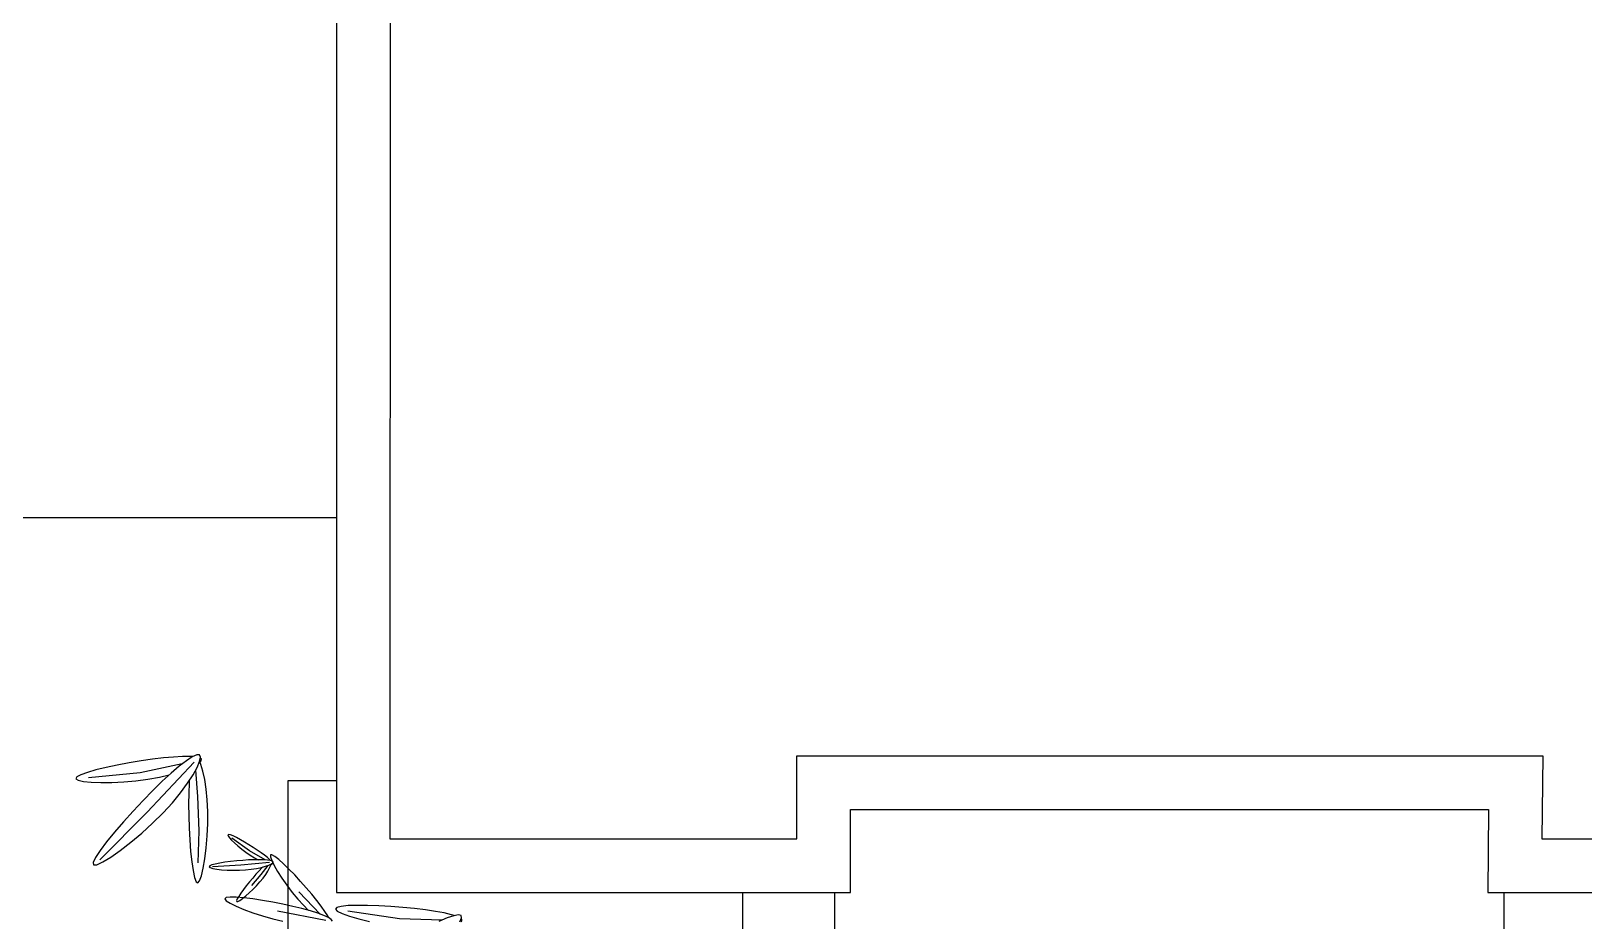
# Model space of a CAD drawing. Extents: x 302512 to 1034855, y -184136 to 410364.
# Drawn here: x 569762 to 581360, y 151180 to 157828 of the extents above; entities that cross this region are included whole.
import ezdxf

# ---------------------------------------------------------------- set-up
doc = ezdxf.new("R2010")
doc.units = 0
doc.header["$MEASUREMENT"] = 0
for name, color, linetype in [('F', 5, 'Continuous'), ('WALL', 4, 'Continuous'), ('WZ', 2, 'Continuous'), ('坐椅', 7, 'Continuous'), ('树', 80, 'Continuous'), ('环境', 8, 'Continuous'), ('绿化', 97, 'Continuous'), ('绿地', 3, 'Continuous'), ('道路线', 161, 'Continuous')]:
    doc.layers.add(name, color=color, linetype=linetype)
doc.styles.add('DIM_FONT', font='SIMPLEX.shx', dxfattribs={"width": 0.8})

# ---------------------------------------------------------------- blocks, each defined once
blk = doc.blocks.new('_F43BVI')
at = {"layer": '绿地'}
for p, q in [((-0.652, 0.8856), (-0.6643, 0.8655)), ((-0.6469, 0.8927), (-0.652, 0.8856)), ((-0.6254, 0.912), (-0.6301, 0.9103)), ((-0.6209, 0.9073), (-0.6254, 0.912)), ((-0.6776, 0.8409), (-0.6918, 0.8126)), ((-0.6448, 0.8527), (-0.6909, 0.7259)), ((-0.6643, 0.8655), (-0.6776, 0.8409)), ((-0.6918, 0.8126), (-0.7064, 0.7813)), ((-0.7212, 0.7477), (-0.7357, 0.7126)), ((-0.7064, 0.7813), (-0.7212, 0.7477)), ((-0.6909, 0.7259), (-0.7631, 0.5792)), ((-0.7357, 0.7126), (-0.7494, 0.6774)), ((-0.7617, 0.6436), (-0.7721, 0.6124)), ((-0.7494, 0.6774), (-0.7617, 0.6436)), ((-0.7721, 0.6124), (-0.7799, 0.5854)), ((-0.7473, 0.579), (-0.7304, 0.6042)), ((-0.7304, 0.6042), (-0.7122, 0.6338)), ((-0.7845, 0.564), (-0.7855, 0.5497)), ((-0.7855, 0.5497), (-0.7821, 0.5439)), ((-0.7799, 0.5854), (-0.7845, 0.564)), ((-0.7821, 0.5439), (-0.7742, 0.5475)), ((-0.7742, 0.5475), (-0.7623, 0.5597)), ((-0.7623, 0.5597), (-0.7473, 0.579)), ((-0.7819, 0.4936), (-0.8692, 0.4511)), ((-0.8263, 0.4965), (-0.8495, 0.4876)), ((-0.7568, 0.5043), (-0.8323, 0.3687)), ((-0.8048, 0.504), (-0.8263, 0.4965)), ((-0.7855, 0.51), (-0.8048, 0.504)), ((-0.7691, 0.5143), (-0.7855, 0.51)), ((-0.7629, 0.5154), (-0.7691, 0.5143)), ((-0.9471, 0.444), (-0.968, 0.433)), ((-0.9237, 0.4554), (-0.9471, 0.444)), ((-0.899, 0.4667), (-0.9237, 0.4554)), ((-0.874, 0.4776), (-0.899, 0.4667)), ((-0.8742, 0.431), (-0.8486, 0.441)), ((-0.8495, 0.4876), (-0.874, 0.4776)), ((-0.8486, 0.441), (-0.8247, 0.4519)), ((-0.8247, 0.4519), (-0.8042, 0.4624)), ((-1.0063, 0.4073), (-1.0075, 0.4026)), ((-1.0075, 0.4026), (-1.0016, 0.4005)), ((-0.9987, 0.4143), (-1.0063, 0.4073)), ((-0.9853, 0.3921), (-1.0056, 0.3039)), ((-0.9938, 0.3957), (-1.0023, 0.3906)), ((-1.0016, 0.4005), (-0.9894, 0.4008)), ((-0.9856, 0.423), (-0.9987, 0.4143)), ((-0.9905, 0.3973), (-0.9938, 0.3957)), ((-0.9894, 0.4008), (-0.9719, 0.4034)), ((-0.968, 0.433), (-0.9856, 0.423)), ((-0.9787, 0.4003), (-0.9808, 0.4006)), ((-0.9758, 0.3938), (-0.9794, 0.3965)), ((-0.9791, 0.3942), (-0.978, 0.3977)), ((-0.978, 0.3977), (-0.9787, 0.4003)), ((-0.9691, 0.3874), (-0.9758, 0.3938)), ((-0.9719, 0.4034), (-0.9506, 0.4079)), ((-0.9506, 0.4079), (-0.9264, 0.4142)), ((-0.9264, 0.4142), (-0.9005, 0.4219)), ((-0.9005, 0.4219), (-0.8742, 0.431)), ((-1.0396, 0.3441), (-1.0953, 0.3039)), ((-1.0589, 0.348), (-1.0709, 0.3376)), ((-1.0466, 0.3581), (-1.0589, 0.348)), ((-1.0345, 0.3677), (-1.0466, 0.3581)), ((-0.9976, 0.3821), (-1.0396, 0.3441)), ((-1.0229, 0.3764), (-1.0345, 0.3677)), ((-1.0264, 0.3418), (-1.0148, 0.3517)), ((-1.0121, 0.3842), (-1.0229, 0.3764)), ((-1.0148, 0.3517), (-1.005, 0.361)), ((-1.0023, 0.3906), (-1.0121, 0.3842)), ((-0.9784, 0.3677), (-0.9769, 0.3646)), ((-0.9782, 0.3839), (-0.9585, 0.3549)), ((-0.9769, 0.3646), (-0.9707, 0.3528)), ((-0.9707, 0.3528), (-0.9635, 0.3402)), ((-0.9615, 0.3791), (-0.9691, 0.3874)), ((-0.9534, 0.3692), (-0.9615, 0.3791)), ((-0.9585, 0.3549), (-0.9342, 0.3165)), ((-0.9451, 0.3577), (-0.9534, 0.3692)), ((-0.9367, 0.3448), (-0.9451, 0.3577)), ((-0.9287, 0.3309), (-0.9367, 0.3448)), ((-1.1062, 0.3024), (-1.1094, 0.2973)), ((-1.1094, 0.2973), (-1.1093, 0.2945)), ((-1.1093, 0.2945), (-1.1056, 0.2942)), ((-1.1003, 0.3094), (-1.1062, 0.3024)), ((-1.1056, 0.2942), (-1.0988, 0.2964)), ((-1.0921, 0.3179), (-1.1003, 0.3094)), ((-1.0988, 0.2964), (-1.0895, 0.3007)), ((-1.0821, 0.3274), (-1.0921, 0.3179)), ((-1.0895, 0.3007), (-1.0782, 0.3067)), ((-1.0709, 0.3376), (-1.0821, 0.3274)), ((-1.0782, 0.3067), (-1.0657, 0.3141)), ((-1.0657, 0.3141), (-1.0524, 0.3226)), ((-1.0524, 0.3226), (-1.0392, 0.332)), ((-1.0392, 0.332), (-1.0264, 0.3418)), ((-1.0056, 0.3039), (-1.0278, 0.218)), ((-0.9635, 0.3402), (-0.9556, 0.327)), ((-0.9556, 0.327), (-0.9471, 0.3135)), ((-0.9471, 0.3135), (-0.9384, 0.3002)), ((-0.9384, 0.3002), (-0.9298, 0.2878)), ((-0.9212, 0.3166), (-0.9287, 0.3309)), ((-0.9144, 0.3023), (-0.9212, 0.3166)), ((-0.9087, 0.2889), (-0.9144, 0.3023)), ((-1.3804, 0.2576), (-1.3875, 0.2351)), ((-1.3771, 0.2657), (-1.3804, 0.2576)), ((-1.3608, 0.2896), (-1.3651, 0.2869)), ((-1.3554, 0.2862), (-1.3608, 0.2896)), ((-1.3595, 0.2647), (-1.2557, 0.0758)), ((-1.3455, 0.2827), (-1.3561, 0.2819)), ((-1.352, 0.2784), (-1.3554, 0.2862)), ((-1.3234, 0.2821), (-1.3455, 0.2827)), ((-1.334, 0.2615), (-1.253, 0.241)), ((-1.2968, 0.2794), (-1.3234, 0.2821)), ((-1.2666, 0.2745), (-1.2968, 0.2794)), ((-1.2335, 0.2673), (-1.2666, 0.2745)), ((-1.1984, 0.2578), (-1.2335, 0.2673)), ((-1.1621, 0.2459), (-1.1984, 0.2578)), ((-1.1259, 0.2322), (-1.1621, 0.2459)), ((-0.9298, 0.2878), (-0.9217, 0.2766)), ((-0.9217, 0.2766), (-0.9143, 0.2674)), ((-0.9143, 0.2674), (-0.9081, 0.2606)), ((-0.9042, 0.277), (-0.9087, 0.2889)), ((-0.9081, 0.2606), (-0.9035, 0.2568)), ((-0.9012, 0.2672), (-0.9042, 0.277)), ((-0.9035, 0.2568), (-0.9007, 0.2565)), ((-0.9, 0.2601), (-0.9012, 0.2672)), ((-0.9007, 0.2565), (-0.9, 0.2601)), ((-1.3946, 0.2081), (-1.4016, 0.1772)), ((-1.3875, 0.2351), (-1.3946, 0.2081)), ((-1.3655, 0.2274), (-1.38, 0.0933)), ((-1.3088, 0.2323), (-1.301, 0.2291)), ((-1.301, 0.2291), (-1.2713, 0.2182)), ((-1.2713, 0.2182), (-1.2386, 0.2071)), ((-1.253, 0.241), (-1.1491, 0.2114)), ((-1.2386, 0.2071), (-1.2036, 0.1962)), ((-1.2036, 0.1962), (-1.1671, 0.1856)), ((-1.1491, 0.2114), (-1.054, 0.1778)), ((-1.0914, 0.2176), (-1.1259, 0.2322)), ((-1.0599, 0.2029), (-1.0914, 0.2176)), ((-1.033, 0.1888), (-1.0599, 0.2029)), ((-1.4016, 0.1772), (-1.4083, 0.1433)), ((-1.348, 0.1462), (-1.3453, 0.1781)), ((-1.1671, 0.1856), (-1.1307, 0.1759)), ((-1.1307, 0.1759), (-1.0956, 0.1674)), ((-1.0956, 0.1674), (-1.0635, 0.1605)), ((-1.0635, 0.1605), (-1.0358, 0.1558)), ((-1.0358, 0.1558), (-1.0141, 0.1535)), ((-1.0122, 0.1761), (-1.033, 0.1888)), ((-1.0141, 0.1535), (-0.9997, 0.1541)), ((-0.9988, 0.1656), (-1.0122, 0.1761)), ((-0.9997, 0.1541), (-0.9943, 0.1581)), ((-0.9943, 0.1581), (-0.9988, 0.1656)), ((-1.4146, 0.1072), (-1.4203, 0.0697)), ((-1.4083, 0.1433), (-1.4146, 0.1072)), ((-1.3599, 0.0725), (-1.3529, 0.1101)), ((-1.3529, 0.1101), (-1.348, 0.1462)), ((-1.4203, 0.0697), (-1.4252, 0.0322)), ((-1.38, 0.0933), (-1.4151, -0.0664)), ((-1.3687, 0.0349), (-1.3599, 0.0725)), ((-1.2557, 0.0758), (-1.1591, -0.1119)), ((-1.4252, 0.0322), (-1.429, -0.0036)), ((-1.3787, -0.0013), (-1.3687, 0.0349)), ((-1.4317, -0.0364), (-1.4328, -0.0644)), ((-1.429, -0.0036), (-1.4317, -0.0364)), ((-1.3997, -0.0629), (-1.3892, -0.0344)), ((-1.3892, -0.0344), (-1.3787, -0.0013)), ((-1.4328, -0.0644), (-1.4322, -0.0863)), ((-1.4322, -0.0863), (-1.4297, -0.1004)), ((-1.4182, -0.0999), (-1.4095, -0.0852)), ((-1.4095, -0.0852), (-1.3997, -0.0629)), ((-1.4297, -0.1004), (-1.4251, -0.1053)), ((-1.4251, -0.1053), (-1.4182, -0.0999))]:
    blk.add_line(p, q, dxfattribs=at)
for points in [[(-0.6226, 0.9034), (-0.6326, 0.9126), (-0.6402, 0.9138), (-0.645, 0.9065), (-0.647, 0.8913), (-0.6465, 0.8692), (-0.6436, 0.8411)], [(-0.7489, 0.523), (-0.755, 0.5216), (-0.7637, 0.5148), (-0.7745, 0.5031), (-0.787, 0.4871), (-0.801, 0.4673), (-0.816, 0.4445), (-0.8317, 0.4191), (-0.8478, 0.3918), (-0.8638, 0.3632), (-0.8791, 0.3344), (-0.8931, 0.3065), (-0.9052, 0.2809), (-0.9146, 0.2585), (-0.9208, 0.2406), (-0.9231, 0.2285), (-0.9208, 0.2231), (-0.9136, 0.2254), (-0.9021, 0.2346), (-0.8873, 0.2497), (-0.8702, 0.2696), (-0.8517, 0.2932), (-0.8327, 0.3194), (-0.8141, 0.3471), (-0.797, 0.3754)]]:
    blk.add_lwpolyline(points, dxfattribs=at)
for points in [[(-1.018, 0.3143), (-1.0223, 0.2957), (-1.0263, 0.277), (-1.0296, 0.2592), (-1.0322, 0.2428), (-1.0338, 0.2288), (-1.0344, 0.2178), (-1.0337, 0.2106), (-1.0316, 0.2079), (-1.0279, 0.2104), (-1.023, 0.2174), (-1.0171, 0.2283), (-1.0108, 0.2422), (-1.0042, 0.2584), (-0.9978, 0.2762), (-0.9919, 0.2947), (-0.9869, 0.3133), (-0.983, 0.3313), (-0.9803, 0.3481), (-0.9786, 0.3634), (-0.978, 0.3769), (-0.9783, 0.388), (-0.9794, 0.3965), (-0.9813, 0.4019), (-0.9839, 0.4039), (-0.9871, 0.4021), (-0.9908, 0.3969), (-0.995, 0.3885), (-0.9994, 0.3775), (-1.004, 0.3642), (-1.0088, 0.349), (-1.0135, 0.3322)], [(-1.2944, 0.0746), (-1.2725, 0.0347), (-1.2499, -0.0046), (-1.2275, -0.0416), (-1.2062, -0.0748), (-1.1869, -0.1024), (-1.1704, -0.1228), (-1.1578, -0.1345), (-1.1498, -0.1358), (-1.1472, -0.1256), (-1.1496, -0.1053), (-1.1564, -0.0768), (-1.1671, -0.042), (-1.1812, -0.0028), (-1.198, 0.039), (-1.217, 0.0813), (-1.2375, 0.1223), (-1.2591, 0.1603), (-1.281, 0.1945), (-1.3023, 0.2244), (-1.3225, 0.2493), (-1.3407, 0.2686), (-1.3561, 0.2819), (-1.368, 0.2885), (-1.3758, 0.2879), (-1.3787, 0.2796), (-1.377, 0.2644), (-1.3711, 0.2431), (-1.3616, 0.2165), (-1.3487, 0.1855), (-1.3329, 0.1509), (-1.3147, 0.1137)]]:
    blk.add_lwpolyline(points, close=True, dxfattribs=at)
at = {"style": 'DIM_FONT', "width": 0.7, "flags": 9}
for tag in ['YSIZE', 'XSIZE']:
    blk.add_attdef(tag, (0, 0), '', height=0.5, dxfattribs=at)
blk = doc.blocks.new('ZU')
at = {"layer": '绿地', "xscale": 1.5, "yscale": 1.5, "zscale": 0.001, "rotation": 260.5308552460376}
blk.add_blockref('_F43BVI', (-0.8522, 0.1655), dxfattribs=at)
blk = doc.blocks.new('A$C0B5A7686')
at = {"layer": '树', "linetype": 'ByBlock', "xscale": 640, "yscale": 640, "zscale": 640, "rotation": 151.15692544915}
blk.add_blockref('ZU', (642.8, 1492.6), dxfattribs=at)
blk = doc.blocks.new('A$C750B0621')
at = {"layer": '树'}
blk.add_blockref('A$C0B5A7686', (0, 0), dxfattribs=at)
blk = doc.blocks.new('A$C5AB93D8E')
at = {"layer": '绿化', "xscale": 0.8, "yscale": 0.8, "zscale": 0.8}
blk.add_blockref('A$C750B0621', (0, 0), dxfattribs=at)
blk = doc.blocks.new('A$C68DB62A4')
at = {"layer": '绿化', "rotation": 236.3690562220917}
blk.add_blockref('A$C5AB93D8E', (801.7, 2393.5), dxfattribs=at)
blk = doc.blocks.new('_F37GYG')
at = {"layer": '绿化', "linetype": 'ByBlock', "xscale": 0.2867748092958204, "yscale": 0.2867748092958204, "zscale": 0.2867748092958204}
blk.add_blockref('A$C68DB62A4', (-306.1, -300.5), dxfattribs=at)
at = {"style": 'DIM_FONT', "width": 0.8, "flags": 9}
for tag in ['YSIZE', 'XSIZE']:
    blk.add_attdef(tag, (0, 0), '', height=0.5, dxfattribs=at)
blk = doc.blocks.new('A$C23AC53F4')
at = {"layer": 'WZ'}
for p, q in [((7312, 10888), (7310, 1189)), ((7712, 10488), (7710, 1589)), ((10750, 1589), (10750, 2209)), ((10750, 2209), (16320, 2209)), ((16320, 2209), (16314, 1589)), ((11150, 1189), (11150, 1809)), ((11150, 1809), (15916, 1809)), ((15916, 1809), (15910, 1189)), ((7710, 1589), (10750, 1589)), ((16314, 1589), (19647, 1589)), ((7310, 1189), (11150, 1189)), ((15910, 1189), (20046, 1189))]:
    blk.add_line(p, q, dxfattribs=at)
for points in [[(7310, 2022), (6947, 2022), (6947, 829), (10347, 829), (10347, 1189)], [(16030, 1189), (16030, 433), (14386, 0), (12684, 11), (11030, 473), (11033, 1190)]]:
    blk.add_lwpolyline(points, dxfattribs=at)

msp = doc.modelspace()

# ---------------------------------------------------------------- hatches: boundary and pattern name
at = {"layer": '环境', "ltscale": 100}
h = msp.add_hatch(dxfattribs=at)
h.set_pattern_fill('HONEY', color=256, scale=3000, style=0)
h.set_pattern_definition([(0, (-609984.1, -119640.78), (562.5, 324.759525), [375, -750]), (120, (-609984.1, -119640.78), (-562.5, 324.75953), [375, -750]), (60, (-609984.1, -119640.78), (1e-06, 649.51905), [-750, 375])])
edge = h.paths.add_edge_path()
edge.add_arc((562249, 272766), 7500, 246.4218, 293.5782)
edge.add_line((565249, 265892), (565249, 213780))
edge.add_arc((309718, 235108), 256420, 352.07481, 355.22888, ccw=False)
edge.add_arc((559250, 192001), 8932, 60.2064, 100.1984)
edge.add_arc((388102, 227754), 171697, 350.96543, 355.41303)
edge.add_line((559249, 214023), (559249, 265892))
edge = h.paths.add_edge_path()
edge.add_arc((582482, 4293), 31665, 92.4113, 103.2776, ccw=False)
edge.add_arc((302225, -12260), 283056, 9.8022, 24.78776)
edge.add_arc((633514, 144869), 83671, 157.14202, 207.36096, ccw=False)
edge.add_arc((557018, 186191), 8841, 226.0357, 266.0734, ccw=False)
edge.add_arc((633078, 145012), 89267, 157.04434, 206.23192)
edge.add_arc((304570, -11473), 274619, 9.76646, 25.22338, ccw=False)

# ---------------------------------------------------------------- linework, layer by layer
at = {"layer": 'F'}
msp.add_lwpolyline([(572171, 104540, 0.025129), (570331, 107115, -0.170497), (556140, 154193)], format="xyb", dxfattribs=at)
at = {"layer": '道路线'}
msp.add_line((553125, 154193), (572043, 154193), dxfattribs=at)

# ---------------------------------------------------------------- block references
at = {"layer": 'WALL'}
msp.add_blockref('A$C23AC53F4', (564732, 150204), dxfattribs=at)
at = {"layer": '坐椅', "xscale": 10.78272, "yscale": 10.78272, "zscale": 10.78272}
msp.add_blockref('_F37GYG', (571328, 148702, -116953), dxfattribs=at)

doc.saveas('drawing.dxf')
